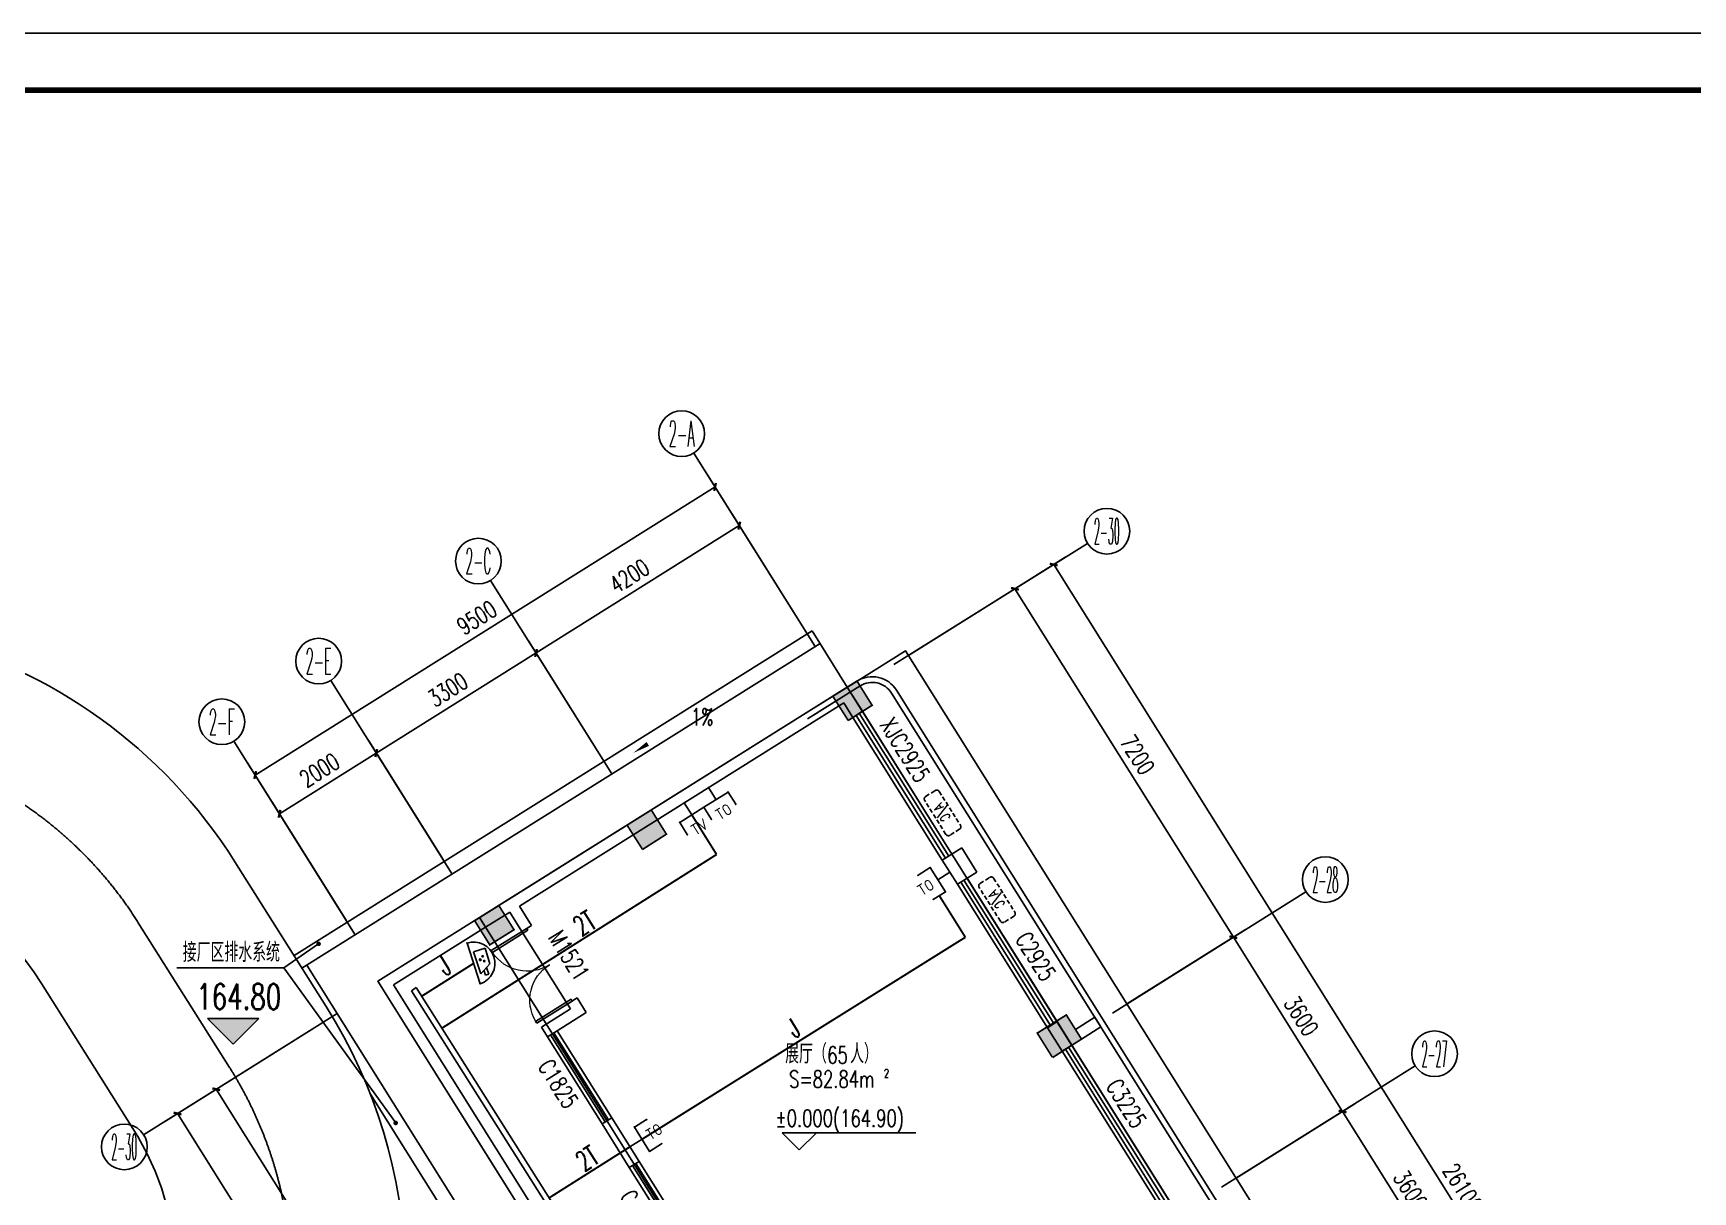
# Model space of a CAD drawing. Extents: x -9422388 to 15610651, y -1992469 to 953794.
# Drawn here: x -2934752 to -2905700, y -341287 to -320998 of the extents above; entities that cross this region are included whole.
import ezdxf
from ezdxf.enums import TextEntityAlignment as Align

# ---------------------------------------------------------------- set-up
doc = ezdxf.new("R2010")
doc.units = 0
doc.header["$LTSCALE"] = 1000
doc.linetypes.add('( Hidden )', pattern=[0.375, 0.25, -0.125])
doc.linetypes.add('DASH', pattern=[0.35, 0.25, -0.1])
for name, color, linetype in [('A-FLOR-HVAC', 4, 'Continuous'), ('AXIS_TEXT', 7, 'Continuous'), ('C-KZ', 2, 'Continuous'), ('C-Z-HATCH', 253, 'Continuous'), ('CABLETRAY_PDS', 5, 'Continuous'), ('EQUIP-安防', 3, 'Continuous'), ('EQUIP-通讯', 3, 'Continuous'), ('PUB_TITLE', 4, 'Continuous'), ('TEL_TEXT', 7, 'Continuous'), ('WINDOW_TEXT', 7, 'Continuous'), ('WIRE-通讯', 4, 'Continuous'), ('道路', 4, 'Continuous')]:
    doc.layers.add(name, color=color, linetype=linetype)
doc.styles.add('_TCH_AXIS', font='COMPLEX', dxfattribs={"bigfont": 'GBCBIG'})
doc.styles.add('_TCH_DIM', font='SIMPLEX', dxfattribs={"bigfont": 'GBCBIG'})
doc.styles.add('_TCH_DIM_T3', font='SIMPLEX', dxfattribs={"width": 0.705882, "bigfont": 'GBCBIG'})
doc.styles.add('_TCH_WINDOW', font='SIMPLEX', dxfattribs={"height": 3.5, "bigfont": 'GBCBIG'})
doc.styles.add('_TEL_ATTDEF', font='GBENOR', dxfattribs={"width": 0.8, "height": 3, "bigfont": 'GBCBIG'})
doc.styles.add('_TEL_DIM', font='SIMPLEX', dxfattribs={"width": 0.8, "height": 3.5, "bigfont": 'HZTXT'})
doc.styles.add('COMPLEX', font='COMPLEX')
doc.dimstyles.new('_TCH_ARCH&&100', dxfattribs={"dimtxt": 297.5, "dimasz": 100, "dimexe": 250, "dimexo": 300, "dimgap": 126.25, "dimtad": 1, "dimdec": 0, "dimzin": 0, "dimdsep": 46, "dimtxsty": '_TCH_DIM_T3', "dimblk": 'ARCHTICK', "dimcen": 0.09, "dimclrt": 7, "dimazin": 2, "dimtfac": 1, "dimtdec": 0, "dimtix": 1, "dimtmove": 2, "dimatfit": 3, "dimfxl": 0, "dimtolj": 1, "dimtzin": 0, "dimarcsym": 0})

# ---------------------------------------------------------------- blocks, each defined once
blk = doc.blocks.new('KTWJ1')
at = {"layer": 'A-FLOR-HVAC', "color": 0, "linetype": '( Hidden )', "ltscale": 0.3}
blk.add_lwpolyline([(152982, -14209, 0.414214), (153032, -14259), (153732, -14259, 0.414214), (153782, -14209), (153782, -14009, 0.414214), (153732, -13959), (153032, -13959, 0.414214), (152982, -14009)], format="xyb", close=True, dxfattribs=at)
at = {"layer": 'A-FLOR-HVAC', "color": 0, "style": '_TCH_WINDOW', "width": 0.705882}
blk.add_text('A/C', height=170, dxfattribs=at).set_placement((153214, -14188))
blk = doc.blocks.new('A$C75680FEE')
at = {"layer": '道路', "color": 0, "linetype": 'Continuous'}
blk.add_line((120.239, 32.047), (118.365, 34.384), dxfattribs=at)
at = {"layer": '道路', "color": 0, "linetype": 'DASH', "ltscale": 5}
blk.add_line((118.679, 30.796), (116.805, 33.132), dxfattribs=at)
at = {"layer": '道路', "color": 0, "linetype": 'Continuous', "flags": 128}
blk.add_lwpolyline([(117.119, 29.544), (115.245, 31.881, 0.397913), (108.439, 32.821), (94.752, 23.046, 0.774175), (96.141, 19.432), (113.787, 21.447, 0.590353), (117.119, 29.544)], format="xyb", dxfattribs=at)
at = {"layer": '道路', "color": 0, "linetype": 'Continuous'}
for centre, start, end in [((111.345, 28.752), 38.74, 125.533), ((113.22, 26.415), 276.5175, 38.74)]:
    blk.add_arc(centre, 9, start, end, dxfattribs=at)
at = {"layer": '道路', "color": 0, "linetype": 'DASH', "ltscale": 5}
for centre, start, end in [((111.345, 28.752), 38.74, 125.533), ((113.22, 26.415), 276.5175, 38.74)]:
    blk.add_arc(centre, 7, start, end, dxfattribs=at)
blk = doc.blocks.new('宿舍楼柱网1')
at = {"layer": 'C-Z-HATCH'}
h = blk.add_hatch(color=0, dxfattribs=at)
h.dxf.hatch_style = 1
h.paths.add_polyline_path([(645860, 167538), (646284, 167803), (646019, 168227), (645595, 167962)])
h = blk.add_hatch(color=0, dxfattribs=at)
h.dxf.hatch_style = 1
edge = h.paths.add_edge_path()
edge.add_line((642259, 165280), (642680, 165549))
edge.add_line((642680, 165549), (642415, 165973))
edge.add_line((642415, 165973), (641991, 165708))
edge.add_line((641991, 165708), (642262, 165283))
h = blk.add_hatch(color=0, dxfattribs=at)
h.dxf.hatch_style = 1
h.paths.add_polyline_path([(642259, 165280), (642683, 165545), (642418, 165969), (641994, 165704)])
h = blk.add_hatch(color=0, dxfattribs=at)
h.dxf.hatch_style = 1
h.paths.add_polyline_path([(639588, 163611), (640012, 163876), (639747, 164300), (639323, 164035)])
h = blk.add_hatch(color=0, dxfattribs=at)
h.dxf.hatch_style = 1
h.paths.add_polyline_path([(649437, 161642), (649946, 161960), (649681, 162384), (649172, 162066)])
at = {"layer": 'C-KZ', "color": 0, "const_width": 30}
for points in [[(645860, 167538), (646281, 167806), (646016, 168231), (645592, 167966), (645863, 167540)], [(642259, 165280), (642680, 165549), (642415, 165973), (641991, 165708), (642262, 165283)], [(639588, 163611), (640012, 163876), (639747, 164300), (639323, 164035), (639588, 163611)], [(649440, 161638), (649946, 161960), (649681, 162384), (649172, 162066), (649437, 161642)]]:
    blk.add_lwpolyline(points, dxfattribs=at)
blk = doc.blocks.new('$TCHSYS$WIN2D')
at = {"color": 0}
for p, q in [((-0.5, 0.5), (0.5, 0.5)), ((-0.5, 0.5), (-0.5, -0.5)), ((0.5, 0.5), (0.5, -0.5)), ((0.5, 0.1667), (-0.5, 0.1667)), ((0.5, -0.1667), (-0.5, -0.1667)), ((-0.5, -0.5), (0.5, -0.5))]:
    blk.add_line(p, q, dxfattribs=at)
blk = doc.blocks.new('_ArchTick')
at = {"color": 0, "linetype": 'ByBlock', "const_width": 0.4}
blk.add_lwpolyline([(-0.5, -0.5), (0.5, 0.5)], dxfattribs=at)
blk = doc.blocks.new('*D2811')
at = {"color": 0, "lineweight": -2, "transparency": 16777216}
for p, q in [((1426317, -166831), (1424591, -164077)), ((1416674, -169334), (1424723, -164289)), ((1418267, -171876), (1416541, -169122))]:
    blk.add_line(p, q, dxfattribs=at)
at = {"layer": 'Defpoints', "color": 0, "transparency": 16777216}
for p in [(1424723, -164289), (1426476, -167085), (1418426, -172130)]:
    blk.add_point(p, dxfattribs=at)
at = {"color": 0, "lineweight": -2, "transparency": 16777216, "xscale": 100, "yscale": 100, "zscale": 100}
for p, rotation in [((1424723, -164289), 32.07829767622253), ((1416674, -169334), 212.0782976762225)]:
    blk.add_blockref('_ArchTick', p, dxfattribs=dict(at, rotation=rotation))
at = {"color": 7, "transparency": 16777216, "insert": (1420553, -166578), "char_height": 297.5, "attachment_point": 5, "rotation": 32.0783, "style": '_TCH_DIM_T3'}
blk.add_mtext('\\A1;9500', dxfattribs=at)
blk = doc.blocks.new('*D2812')
at = {"color": 0, "lineweight": -2, "transparency": 16777216}
for p, q in [((1419962, -170814), (1418661, -168738)), ((1417099, -170012), (1418793, -168950)), ((1418267, -171876), (1416966, -169800))]:
    blk.add_line(p, q, dxfattribs=at)
at = {"layer": 'Defpoints', "color": 0, "transparency": 16777216}
for p in [(1418793, -168950), (1420121, -171068), (1418426, -172130)]:
    blk.add_point(p, dxfattribs=at)
at = {"color": 0, "lineweight": -2, "transparency": 16777216, "xscale": 100, "yscale": 100, "zscale": 100}
for p, rotation in [((1418793, -168950), 32.07829767622228), ((1417099, -170012), 212.0782976762223)]:
    blk.add_blockref('_ArchTick', p, dxfattribs=dict(at, rotation=rotation))
at = {"color": 7, "transparency": 16777216, "insert": (1417800, -169248), "char_height": 297.5, "attachment_point": 5, "rotation": 32.0783, "style": '_TCH_DIM_T3'}
blk.add_mtext('\\A1;2000', dxfattribs=at)
blk = doc.blocks.new('*D2813')
at = {"color": 0, "lineweight": -2, "transparency": 16777216}
for p, q in [((1422758, -169061), (1421457, -166985)), ((1418793, -168950), (1421590, -167197)), ((1419962, -170814), (1418661, -168738))]:
    blk.add_line(p, q, dxfattribs=at)
at = {"layer": 'Defpoints', "color": 0, "transparency": 16777216}
for p in [(1421590, -167197), (1422917, -169315), (1420121, -171068)]:
    blk.add_point(p, dxfattribs=at)
at = {"color": 0, "lineweight": -2, "transparency": 16777216, "xscale": 100, "yscale": 100, "zscale": 100}
for p, rotation in [((1421590, -167197), 32.07829767622404), ((1418793, -168950), 212.078297676224)]:
    blk.add_blockref('_ArchTick', p, dxfattribs=dict(at, rotation=rotation))
at = {"color": 7, "transparency": 16777216, "insert": (1420045, -167840), "char_height": 297.5, "attachment_point": 5, "rotation": 32.0783, "style": '_TCH_DIM_T3'}
blk.add_mtext('\\A1;3300', dxfattribs=at)
blk = doc.blocks.new('*D2814')
at = {"color": 0, "lineweight": -2, "transparency": 16777216}
for p, q in [((1421590, -167197), (1425148, -164967)), ((1426317, -166831), (1425016, -164755)), ((1422758, -169061), (1421457, -166985))]:
    blk.add_line(p, q, dxfattribs=at)
at = {"layer": 'Defpoints', "color": 0, "transparency": 16777216}
for p in [(1425148, -164967), (1426476, -167085), (1422917, -169315)]:
    blk.add_point(p, dxfattribs=at)
at = {"color": 0, "lineweight": -2, "transparency": 16777216, "xscale": 100, "yscale": 100, "zscale": 100}
for p, rotation in [((1425148, -164967), 32.07829767622178), ((1421590, -167197), 212.0782976762218)]:
    blk.add_blockref('_ArchTick', p, dxfattribs=dict(at, rotation=rotation))
at = {"color": 7, "transparency": 16777216, "insert": (1423223, -165849), "char_height": 297.5, "attachment_point": 5, "rotation": 32.0783, "style": '_TCH_DIM_T3'}
blk.add_mtext('\\A1;4200', dxfattribs=at)
blk = doc.blocks.new('*D2824')
at = {"color": 0, "lineweight": -2, "transparency": 16777216}
for p, q in [((1428109, -167242), (1430862, -165516)), ((1430651, -165649), (1444512, -187764)), ((1441970, -189357), (1444724, -187631))]:
    blk.add_line(p, q, dxfattribs=at)
at = {"layer": 'Defpoints', "color": 0, "transparency": 16777216}
for p in [(1427854, -167401), (1444512, -187764), (1441716, -189516)]:
    blk.add_point(p, dxfattribs=at)
at = {"color": 0, "lineweight": -2, "transparency": 16777216, "xscale": 100, "yscale": 100, "zscale": 100}
for p, rotation in [((1430651, -165649), 122.0782976762225), ((1444512, -187764), 302.0782976762225)]:
    blk.add_blockref('_ArchTick', p, dxfattribs=dict(at, rotation=rotation))
at = {"color": 7, "transparency": 16777216, "insert": (1437814, -176560), "char_height": 297.5, "attachment_point": 5, "rotation": 302.0783, "style": '_TCH_DIM_T3'}
blk.add_mtext('\\A1;26100', dxfattribs=at)
blk = doc.blocks.new('*D2828')
at = {"color": 0, "lineweight": -2, "transparency": 16777216}
for p, q in [((1433844, -176393), (1435920, -175092)), ((1435708, -175225), (1437620, -178275)), ((1435756, -179443), (1437832, -178142))]:
    blk.add_line(p, q, dxfattribs=at)
at = {"layer": 'Defpoints', "color": 0, "transparency": 16777216}
for p in [(1433590, -176552), (1437620, -178275), (1435502, -179603)]:
    blk.add_point(p, dxfattribs=at)
at = {"color": 0, "lineweight": -2, "transparency": 16777216, "xscale": 100, "yscale": 100, "zscale": 100}
for p, rotation in [((1435708, -175225), 122.078297676223), ((1437620, -178275), 302.078297676223)]:
    blk.add_blockref('_ArchTick', p, dxfattribs=dict(at, rotation=rotation))
at = {"color": 7, "transparency": 16777216, "insert": (1436897, -176604), "char_height": 297.5, "attachment_point": 5, "rotation": 302.0783, "style": '_TCH_DIM_T3'}
blk.add_mtext('\\A1;3600', dxfattribs=at)
blk = doc.blocks.new('*D2829')
at = {"color": 0, "lineweight": -2, "transparency": 16777216}
for p, q in [((1431932, -173343), (1434008, -172041)), ((1433796, -172174), (1435708, -175225)), ((1433844, -176393), (1435920, -175092))]:
    blk.add_line(p, q, dxfattribs=at)
at = {"layer": 'Defpoints', "color": 0, "transparency": 16777216}
for p in [(1431678, -173502), (1435708, -175225), (1433590, -176552)]:
    blk.add_point(p, dxfattribs=at)
at = {"color": 0, "lineweight": -2, "transparency": 16777216, "xscale": 100, "yscale": 100, "zscale": 100}
for p, rotation in [((1433796, -172174), 122.0782976762232), ((1435708, -175225), 302.0782976762232)]:
    blk.add_blockref('_ArchTick', p, dxfattribs=dict(at, rotation=rotation))
at = {"color": 7, "transparency": 16777216, "insert": (1434985, -173553), "char_height": 297.5, "attachment_point": 5, "rotation": 302.0783, "style": '_TCH_DIM_T3'}
blk.add_mtext('\\A1;3600', dxfattribs=at)
blk = doc.blocks.new('*D2830')
at = {"color": 0, "lineweight": -2, "transparency": 16777216}
for p, q in [((1428109, -167242), (1430185, -165941)), ((1429973, -166073), (1433796, -172174)), ((1431932, -173343), (1434008, -172041))]:
    blk.add_line(p, q, dxfattribs=at)
at = {"layer": 'Defpoints', "color": 0, "transparency": 16777216}
for p in [(1427854, -167401), (1433796, -172174), (1431678, -173502)]:
    blk.add_point(p, dxfattribs=at)
at = {"color": 0, "lineweight": -2, "transparency": 16777216, "xscale": 100, "yscale": 100, "zscale": 100}
for p, rotation in [((1429973, -166073), 122.0782976762224), ((1433796, -172174), 302.0782976762225)]:
    blk.add_blockref('_ArchTick', p, dxfattribs=dict(at, rotation=rotation))
at = {"color": 7, "transparency": 16777216, "insert": (1432118, -168978), "char_height": 297.5, "attachment_point": 5, "rotation": 302.0783, "style": '_TCH_DIM_T3'}
blk.add_mtext('\\A1;7200', dxfattribs=at)
blk = doc.blocks.new('_AXISO')
at = {"color": 0}
blk.add_circle((0, 0), 0.5, dxfattribs=at)
at = {"layer": 'AXIS_TEXT', "color": 0, "style": 'COMPLEX', "width": 1.041667}
blk.add_attdef('A', text='', height=0.56, dxfattribs=at).set_placement((-0.25, -0.28), (0.25, -0.28), align=Align.FIT)
blk = doc.blocks.new('*D2831')
at = {"color": 0, "lineweight": -2, "transparency": 16777216}
for p, q in [((1417856, -173668), (1415102, -175394)), ((1415314, -175261), (1422962, -187463)), ((1425504, -185870), (1422750, -187596))]:
    blk.add_line(p, q, dxfattribs=at)
at = {"layer": 'Defpoints', "color": 0, "transparency": 16777216}
for p in [(1418110, -173509), (1425758, -185710), (1422962, -187463)]:
    blk.add_point(p, dxfattribs=at)
at = {"color": 0, "lineweight": -2, "transparency": 16777216, "xscale": 100, "yscale": 100, "zscale": 100}
for p, rotation in [((1415314, -175261), 122.0782976762229), ((1422962, -187463), 302.0782976762229)]:
    blk.add_blockref('_ArchTick', p, dxfattribs=dict(at, rotation=rotation))
at = {"color": 7, "transparency": 16777216, "insert": (1419371, -181216), "char_height": 297.5, "attachment_point": 5, "rotation": 302.0783, "style": '_TCH_DIM_T3'}
blk.add_mtext('\\A1;14400', dxfattribs=at)
blk = doc.blocks.new('*D2834')
at = {"color": 0, "lineweight": -2, "transparency": 16777216}
for p, q in [((1417856, -173668), (1415780, -174969)), ((1415992, -174836), (1419816, -180937)), ((1421680, -179769), (1419604, -181070))]:
    blk.add_line(p, q, dxfattribs=at)
at = {"layer": 'Defpoints', "color": 0, "transparency": 16777216}
for p in [(1418110, -173509), (1421934, -179609), (1419816, -180937)]:
    blk.add_point(p, dxfattribs=at)
at = {"color": 0, "lineweight": -2, "transparency": 16777216, "xscale": 100, "yscale": 100, "zscale": 100}
for p, rotation in [((1415992, -174836), 122.0782976762235), ((1419816, -180937), 302.0782976762235)]:
    blk.add_blockref('_ArchTick', p, dxfattribs=dict(at, rotation=rotation))
at = {"color": 7, "transparency": 16777216, "insert": (1418137, -177741), "char_height": 297.5, "attachment_point": 5, "rotation": 302.0783, "style": '_TCH_DIM_T3'}
blk.add_mtext('\\A1;7200', dxfattribs=at)
blk = doc.blocks.new('$DorLib2D$00000002')
at = {"color": 0}
for p, q in [((-0.5, 0), (-0.5, 0.4875)), ((-0.475, 0.4875), (-0.5, 0.4875)), ((-0.475, 0), (-0.475, 0.4875)), ((0.475, 0), (0.475, 0.4875)), ((0.475, 0.4875), (0.5, 0.4875)), ((0.5, 0), (0.5, 0.4875)), ((-0.5, 0), (-0.475, 0)), ((0.5, 0), (0.475, 0))]:
    blk.add_line(p, q, dxfattribs=at)
at = {"color": 0, "lineweight": 13}
for centre, start, end in [((-0.4875, 0), 0, 88.53072), ((0.4875, 0), 91.46928, 180)]:
    blk.add_arc(centre, 0.4875, start, end, dxfattribs=at)
blk = doc.blocks.new('$equip$00002353')
for p, q in [((0.75, 0), (-0.75, 0)), ((-0.517, -0.393), (-0.517, -0.273)), ((-0.517, -0.273), (-0.341, -0.273)), ((-0.517, -0.393), (-0.273, -0.393)), ((-0.427, -0.123), (0.383, -0.123)), ((-0.427, -0.123), (-0.187, -0.543)), ((0.383, -0.543), (-0.187, -0.543)), ((0.383, -0.123), (0.383, -0.543))]:
    blk.add_line(p, q)
at = {"const_width": 0.04}
for points in [[(-0.75, 0), (-0.779, 0)], [(0.75, 0), (0.779, 0)]]:
    blk.add_lwpolyline(points, dxfattribs=at)
blk.add_lwpolyline([(0.75, 0, -1), (-0.75, 0), (0.75, 0), (0.75, 0, -1), (-0.75, 0, -1.517539)], format="xyb", dxfattribs=at)
for centre, radius in [((-0.038, -0.38), 0.024), ((0.052, -0.26), 0.03), ((0.142, -0.38), 0.024)]:
    blk.add_circle(centre, radius)
blk.add_arc((0, 0), 0.75, 180, 0)
for p in [(-0.75, 0), (0, 0), (0.75, 0), (0, -0.75)]:
    blk.add_point(p)
for points in [[(-0.059, -0.368), (-0.017, -0.368), (-0.062, -0.38), (-0.014, -0.38)], [(-0.059, -0.392), (-0.017, -0.392), (-0.062, -0.38), (-0.014, -0.38)], [(-0.05, -0.359), (-0.026, -0.359), (-0.059, -0.368), (-0.017, -0.368)], [(-0.05, -0.401), (-0.026, -0.401), (-0.059, -0.392), (-0.017, -0.392)], [(-0.038, -0.356), (-0.038, -0.356), (-0.05, -0.359), (-0.026, -0.359)], [(-0.038, -0.404), (-0.038, -0.404), (-0.05, -0.401), (-0.026, -0.401)], [(0.026, -0.245), (0.078, -0.245), (0.022, -0.26), (0.082, -0.26)], [(0.026, -0.275), (0.078, -0.275), (0.022, -0.26), (0.082, -0.26)], [(0.037, -0.234), (0.067, -0.234), (0.026, -0.245), (0.078, -0.245)], [(0.037, -0.286), (0.067, -0.286), (0.026, -0.275), (0.078, -0.275)], [(0.052, -0.23), (0.052, -0.23), (0.037, -0.234), (0.067, -0.234)], [(0.052, -0.29), (0.052, -0.29), (0.037, -0.286), (0.067, -0.286)], [(0.121, -0.368), (0.163, -0.368), (0.118, -0.38), (0.166, -0.38)], [(0.121, -0.392), (0.163, -0.392), (0.118, -0.38), (0.166, -0.38)], [(0.13, -0.359), (0.154, -0.359), (0.121, -0.368), (0.163, -0.368)], [(0.13, -0.401), (0.154, -0.401), (0.121, -0.392), (0.163, -0.392)], [(0.142, -0.356), (0.142, -0.356), (0.13, -0.359), (0.154, -0.359)], [(0.142, -0.404), (0.142, -0.404), (0.13, -0.401), (0.154, -0.401)]]:
    blk.add_solid(points)
at = {"color": 7, "style": '_TEL_DIM', "flags": 1}
blk.add_attdef('A', text='', height=0.00002, dxfattribs=at).set_placement((0, 0), align=Align.MIDDLE_CENTER)
blk = doc.blocks.new('$equip$00001847')
for p, q in [((-0.5, 0.499), (-0.5, 0.999)), ((0.5, 0.999), (0.5, 0.499)), ((0.5, 0.499), (-0.5, 0.499)), ((0, 0.5), (0, 0))]:
    blk.add_line(p, q)
for p in [(-0.5, 0.999), (0.5, 0.999), (-0.5, 0.499), (0, 0), (0.5, 0.499)]:
    blk.add_point(p)
at = {"color": 7, "style": '_TEL_DIM'}
blk.add_attdef('$TEXT$', text='', height=0.4, dxfattribs=at).set_placement((0, 0.999), align=Align.MIDDLE_CENTER)
at = {"color": 7, "style": '_TEL_DIM', "flags": 1}
blk.add_attdef('A', text='', height=0.00002, dxfattribs=at).set_placement((0, 0), align=Align.MIDDLE_CENTER)
blk = doc.blocks.new('$equip$00001802')
for p, q in [((-0.5, 0.499), (-0.5, 0.999)), ((0.5, 0.999), (0.5, 0.499)), ((0.5, 0.499), (-0.5, 0.499)), ((0, 0.5), (0, 0))]:
    blk.add_line(p, q)
for p in [(-0.5, 0.999), (0.5, 0.999), (-0.5, 0.499), (0, 0), (0.5, 0.499)]:
    blk.add_point(p)
at = {"color": 7, "style": '_TEL_DIM'}
blk.add_attdef('$TEXT$', text='', height=0.4, dxfattribs=at).set_placement((0, 0.999), align=Align.MIDDLE_CENTER)
at = {"color": 7, "style": '_TEL_DIM', "flags": 1}
blk.add_attdef('A', text='', height=0.00002, dxfattribs=at).set_placement((0, 0), align=Align.MIDDLE_CENTER)
blk = doc.blocks.new('76867')
blk.add_hatch(color=8).paths.add_polyline_path([(1416288.2, -174045.1), (1415838.2, -173595.1), (1416738.2, -173595.1)])
at = {"color": 8}
for p, q in [((1426476, -167084.9), (1424351.7, -163695.6)), ((1427854.4, -167401.1), (1431243.7, -165276.8)), ((1422917.3, -169315.4), (1420792.9, -165926.1)), ((1420121.1, -171067.9), (1417996.8, -167678.7)), ((1427038.7, -167794.3), (1421107.4, -171511.9)), ((1427304.2, -168218), (1427038.7, -167794.3)), ((1426975.5, -168070), (1421298.4, -171628.2)), ((1426975.5, -168070), (1427134.8, -168324.2)), ((1427134.8, -168324.2), (1427304.2, -168218)), ((1418426.4, -172130.1), (1416302.1, -168740.8)), ((1429040.4, -170611.4), (1428701.5, -170823.8)), ((1428701.5, -170823.8), (1428967, -171247.5)), ((1429305.9, -171035.1), (1429040.4, -170611.4)), ((1428967, -171247.5), (1429305.9, -171035.1)), ((1431678.2, -173501.8), (1435067.5, -171377.5)), ((1421107.4, -171511.9), (1420599.1, -171830.5)), ((1421510.8, -171967.2), (1421298.4, -171628.2)), ((1420599.1, -171830.5), (1418819.7, -172945.8)), ((1420705.3, -172000), (1420599.1, -171830.5)), ((1421128.9, -171734.5), (1420705.3, -172000)), ((1421128.9, -171734.5), (1421341.4, -172073.4)), ((1421341.4, -172073.4), (1421510.8, -171967.2)), ((1420705.3, -172000), (1419095.4, -173009)), ((1421341.4, -172073.4), (1422138, -173344.4)), ((1417783.6, -172290), (1417173, -172711.8)), ((1417173, -172711.8), (1415300.2, -172711.8)), ((1419133.1, -175426.3), (1417173, -172711.8)), ((1418819.7, -172945.8), (1424767.7, -182435.8)), ((1424937.2, -182329.6), (1419095.4, -173009)), ((1422191.1, -173429.1), (1421682.7, -173747.8)), ((1422307.4, -173238.2), (1422138, -173344.4)), ((1422138, -173344.4), (1422191.1, -173429.1)), ((1422466.8, -173492.4), (1422307.4, -173238.2)), ((1418110.2, -173508.5), (1414720.9, -175632.8)), ((1416288.2, -174045.1), (1415838.2, -173595.1)), ((1415838.2, -173595.1), (1416738.2, -173595.1)), ((1416288.2, -174045.1), (1416738.2, -173595.1)), ((1422466.8, -173492.4), (1421958.4, -173811)), ((1430710, -173651.9), (1430540.6, -173758.1)), ((1430968.7, -174064.5), (1430710, -173651.9)), ((1421682.7, -173747.8), (1421788.9, -173917.2)), ((1421788.9, -173917.2), (1421958.4, -173811)), ((1430540.6, -173758.1), (1430799.2, -174170.8)), ((1430799.2, -174170.8), (1430968.7, -174064.5)), ((1433590, -176552.2), (1436979.3, -174427.9)), ((1422914.3, -175336.2), (1422744.8, -175442.4)), ((1422744.8, -175442.4), (1423222.7, -176204.8)), ((1423392.1, -176098.5), (1422914.3, -175336.2)), ((1426198.4, -175898.8), (1425898.4, -175598.8)), ((1425898.4, -175598.8), (1428239.9, -175598.8)), ((1426198.4, -175898.8), (1426498.4, -175598.8)), ((1423222.7, -176204.8), (1423392.1, -176098.5))]:
    blk.add_line(p, q, dxfattribs=at)
for points in [[(1426422.8, -166811.6), (1417353.7, -172495.3)], [(1426560.9, -167032), (1417492.3, -172715.3)], [(1427038.8, -167794.6), (1426422.8, -166811.6)]]:
    blk.add_lwpolyline(points, dxfattribs=at)
for points, format in [([(1362129.8, -198492.6), (1362129.8, -199692.6), (1437016.2, -199692.6), (1442376.7, -190006.3), (1428055.4, -167156.9), (1427208.2, -167688.1, -0.4142136), (1427897.4, -167846.3), (1441326.9, -189272.8, -0.2728148), (1441368.4, -190795.7), (1437149.6, -198418.9, -0.2728148), (1435837.2, -199192.6), (1362829.8, -199192.6, -0.4142136), (1362129.8, -198492.6)], "xyb"), ([(1426392.5, -168199.4), (1427208.2, -167688.1, -0.4142136), (1427897.4, -167846.3), (1441326.9, -189272.8, -0.2728148), (1441368.4, -190795.7), (1437149.6, -198418.9, -0.2728148), (1435837.2, -199192.6), (1412849.8, -199192.6)], "xyb"), ([(1426445.6, -168284.1), (1427261.3, -167772.9, -0.4142136), (1427812.6, -167899.4), (1441242.2, -189325.9, -0.2728148), (1441280.9, -190747.3), (1437062.1, -198370.5, -0.2728148), (1435837.2, -199092.6), (1412849.8, -199092.6)], "xyb"), ([(1412849.8, -199092.6), (1435837.2, -199092.6, 0.2728148), (1437062.1, -198370.5), (1441280.9, -190747.3, 0.2728148), (1441242.2, -189325.9), (1427812.6, -167899.4, 0.4142136), (1427261.3, -167772.9), (1426341, -168349.7)], "xyb"), ([(1424211.6, -168371.8, 0, 0, 0), (1423291.4, -168948.5, 0, 80, 0), (1423545.6, -168789.2, 0, 0, 0)], "xyseb"), ([(1416049.8, -187892.5), (1426222.2, -187892.5, 0.5895047), (1426645.9, -187127), (1417579, -172661)], "xyb"), ([(1416049.8, -187632.5), (1426222.2, -187632.5, 0.5895047), (1426425.6, -187265.1), (1418689.5, -174922.3)], "xyb")]:
    blk.add_lwpolyline(points, format=format, dxfattribs=at)
for points in [[(1369329.8, -198492.6), (1436308.8, -198492.6), (1440984.3, -190044.2), (1427038.8, -167794.6), (1420599.1, -171830.5), (1430951.3, -188347.3), (1429542.7, -190892.6), (1376629.8, -190892.6), (1376629.8, -188792.6), (1369329.8, -188792.6)], [(1431477.1, -173745.9), (1431370.9, -173576.4), (1431031.9, -173788.9), (1431138.1, -173958.3)]]:
    blk.add_lwpolyline(points, close=True, dxfattribs=at)
blk.add_lwpolyline([(1376629.8, -188792.6), (1426222.2, -188792.5, 0.5895079), (1427408.5, -186649), (1418819.7, -172945.8), (1420599.1, -171830.5), (1430951.3, -188347.3), (1429542.7, -190892.6), (1376629.8, -190892.6)], format="xyb", close=True, dxfattribs=at)
at = {"color": 8, "const_width": 40}
for points in [[(1417800.1, -172278.6, 1), (1417767.2, -172301.4, 1)], [(1419144.9, -175442.5, 1), (1419121.4, -175410.1, 1)]]:
    blk.add_lwpolyline(points, format="xyb", close=True, dxfattribs=at)
at = {"color": 8, "xscale": 1000, "yscale": 1000, "zscale": 1000, "rotation": 353.4824571599657}
blk.add_blockref('A$C75680FEE', (1294816.3, -191580), dxfattribs=at)
at = {"color": 8}
ref = blk.add_blockref('_AXISO', (1424139.3, -163356.6), dxfattribs=dict(at, xscale=800, yscale=800, zscale=800))
ref.add_attrib('A', '2-A', dxfattribs={"layer": 'AXIS_TEXT', "color": 8, "height": 452.55, "style": '_TCH_AXIS', "width": 0.328125}).set_placement((1423913, -163582.9), (1424365.5, -163582.9), align=Align.FIT)
ref = blk.add_blockref('_AXISO', (1431582.6, -165064.4), dxfattribs=dict(at, xscale=800, yscale=800, zscale=800))
ref.add_attrib('A', '2-30', dxfattribs={"layer": 'AXIS_TEXT', "color": 8, "height": 452.55, "style": '_TCH_AXIS', "width": 0.265823}).set_placement((1431356.4, -165290.6), (1431808.9, -165290.6), align=Align.FIT)
ref = blk.add_blockref('_AXISO', (1420580.5, -165587.2), dxfattribs=dict(at, xscale=800, yscale=800, zscale=800))
ref.add_attrib('A', '2-C', dxfattribs={"layer": 'AXIS_TEXT', "color": 8, "height": 452.55, "style": '_TCH_AXIS', "width": 0.344262}).set_placement((1420354.2, -165813.4), (1420806.8, -165813.4), align=Align.FIT)
ref = blk.add_blockref('_AXISO', (1417784.3, -167339.7), dxfattribs=dict(at, xscale=800, yscale=800, zscale=800))
ref.add_attrib('A', '2-E', dxfattribs={"layer": 'AXIS_TEXT', "color": 8, "height": 452.55, "style": '_TCH_AXIS', "width": 0.33871}).set_placement((1417558.1, -167566), (1418010.6, -167566), align=Align.FIT)
blk.add_blockref('宿舍楼柱网1', (781191.9, -335918.9), dxfattribs=at)
ref = blk.add_blockref('_AXISO', (1416089.7, -168401.9), dxfattribs=dict(at, xscale=800, yscale=800, zscale=800))
ref.add_attrib('A', '2-F', dxfattribs={"layer": 'AXIS_TEXT', "color": 8, "height": 452.55, "style": '_TCH_AXIS', "width": 0.33871}).set_placement((1415863.4, -168628.2), (1416316, -168628.2), align=Align.FIT)
ref = blk.add_blockref('$TCHSYS$WIN2D', (1428002.9, -169520.9), dxfattribs=dict(at, xscale=2950, yscale=-200, zscale=200, rotation=302.0782976762252))
ref.add_attrib('A', 'XJC2925', (1427595.7, -168448.9), dxfattribs={"layer": 'WINDOW_TEXT', "color": 8, "height": 297.5, "rotation": 302.0783, "style": '_TCH_WINDOW', "width": 0.705882})
at = {"color": 8, "xscale": -1}
for p, rotation in [((1335293.4, -47526), 122.0782976835921), ((1336246.4, -49046.5), 122.0782976836109)]:
    blk.add_blockref('KTWJ1', p, dxfattribs=dict(at, rotation=rotation))
at = {"color": 8}
ref = blk.add_blockref('_AXISO', (1435406.4, -171165.1), dxfattribs=dict(at, xscale=800, yscale=800, zscale=800))
ref.add_attrib('A', '2-28', dxfattribs={"layer": 'AXIS_TEXT', "color": 8, "height": 452.55, "style": '_TCH_AXIS', "width": 0.2625}).set_placement((1435180.1, -171391.4), (1435632.7, -171391.4), align=Align.FIT)
ref = blk.add_blockref('$TCHSYS$WIN2D', (1429838.5, -172449.7), dxfattribs=dict(at, xscale=2963, yscale=200, zscale=200, rotation=302.0782976762222))
ref.add_attrib('A', 'C2925', (1429969.6, -172205.5), dxfattribs={"layer": 'WINDOW_TEXT', "color": 8, "height": 297.5, "rotation": 302.0783, "style": '_TCH_WINDOW', "width": 0.705882})
ref = blk.add_blockref('$DorLib2D$00000002', (1421824.4, -172655.8), dxfattribs=dict(at, xscale=1500, yscale=-1500, zscale=200, rotation=302.0782976762217))
ref.add_attrib('A', 'M1521', (1421791, -172175.1), dxfattribs={"layer": 'WINDOW_TEXT', "color": 8, "height": 297.5, "rotation": 302.0783, "style": '_TCH_WINDOW', "width": 0.705882})
ref = blk.add_blockref('$TCHSYS$WIN2D', (1422351.6, -174626.7), dxfattribs=dict(at, xscale=1800, yscale=200, zscale=200, rotation=302.0782976762214))
ref.add_attrib('A', 'C1825', (1421613.1, -174434.6), dxfattribs={"layer": 'WINDOW_TEXT', "color": 8, "height": 297.5, "rotation": 302.0783, "style": '_TCH_WINDOW', "width": 0.705882})
ref = blk.add_blockref('_AXISO', (1437318.3, -174215.5), dxfattribs=dict(at, xscale=800, yscale=800, zscale=800))
ref.add_attrib('A', '2-27', dxfattribs={"layer": 'AXIS_TEXT', "color": 8, "height": 452.55, "style": '_TCH_AXIS', "width": 0.2625}).set_placement((1437092, -174441.7), (1437544.5, -174441.7), align=Align.FIT)
ref = blk.add_blockref('$TCHSYS$WIN2D', (1431747, -175494.5), dxfattribs=dict(at, xscale=-3250, yscale=200, zscale=200, rotation=302.0782976762222))
ref.add_attrib('A', 'C3225', (1431556.7, -174779.1), dxfattribs={"layer": 'WINDOW_TEXT', "color": 8, "height": 297.5, "rotation": 302.0783, "style": '_TCH_WINDOW', "width": 0.705882})
ref = blk.add_blockref('_AXISO', (1414382, -175845.2), dxfattribs=dict(at, xscale=800, yscale=800, zscale=800))
ref.add_attrib('A', '2-30', dxfattribs={"layer": 'AXIS_TEXT', "color": 8, "height": 452.55, "style": '_TCH_AXIS', "width": 0.265823}).set_placement((1414155.7, -176071.5), (1414608.2, -176071.5), align=Align.FIT)
ref = blk.add_blockref('$TCHSYS$WIN2D', (1423785.4, -176914.2), dxfattribs=dict(at, xscale=1800, yscale=200, zscale=200, rotation=302.0782976762214))
ref.add_attrib('A', 'C1825', (1423043.7, -176724.1), dxfattribs={"layer": 'WINDOW_TEXT', "color": 8, "height": 297.5, "rotation": 302.0783, "style": '_TCH_WINDOW', "width": 0.705882})
at = {"color": 7, "style": '_TCH_DIM', "width": 0.705882}
blk.add_text('1%', height=297.5, dxfattribs=at).set_placement((1424300.6, -168464.8))
at = {"color": 8, "style": '_TCH_DIM'}
for s, p in [('接厂区排水系统', (1415405.2, -172606.8)), ('展厅（', (1425950.6, -174384.9)), ('人）', (1427087.8, -174384.9))]:
    blk.add_text(s, height=337.59, dxfattribs=at).set_placement(p)
at = {"color": 8, "style": '_TCH_DIM', "width": 0.705882}
for s, height, p in [('164.80', 446.25, (1415643.2, -173437.6)), ('65', 297.5, (1426687.8, -174384.9)), ('S=82.84m', 297.5, (1426019.7, -174808.1)), ('2', 148.8, (1427679.7, -174633.1)), ('%%P0.000(164.90)', 297.5, (1425779.9, -175493.8))]:
    blk.add_text(s, height=height, dxfattribs=at).set_placement(p)
at = {"color": 8}
for p1, p2, distance, picture, middle in [((1418426.4, -172130.1), (1426476, -167084.9), 3300, '*D2811', (1420552.6, -166578.3)), ((1422917.3, -169315.4), (1426476, -167084.9), 2500, '*D2814', (1423222.9, -165848.8)), ((1427854.4, -167401.1), (1441715.5, -189516.2), 3300, '*D2824', (1437814.2, -176560.1)), ((1427854.4, -167401.1), (1431678.2, -173501.8), 2500, '*D2830', (1432117.6, -168977.7)), ((1420121.1, -171067.9), (1422917.3, -169315.4), 2500, '*D2813', (1420045.4, -167840.3)), ((1418426.4, -172130.1), (1420121.1, -171067.9), 2500, '*D2812', (1417800, -169247.7)), ((1431678.2, -173501.8), (1433590, -176552.2), 2500, '*D2829', (1434985.4, -173553.3)), ((1418110.2, -173508.5), (1425757.9, -185710.2), -3300, '*D2831', (1419370.9, -181215.9)), ((1418110.2, -173508.5), (1421934, -179609.2), -2500, '*D2834', (1418136.8, -177740.5)), ((1433590, -176552.2), (1435501.9, -179602.6), 2500, '*D2828', (1436897.3, -176603.6))]:
    dim = blk.add_aligned_dim(p1=p1, p2=p2, distance=distance, dimstyle='_TCH_ARCH&&100', dxfattribs=at)
    dim.commit()
    dim.dimension.update_dxf_attribs({"geometry": picture, "text_midpoint": middle})

msp = doc.modelspace()

# ---------------------------------------------------------------- linework, layer by layer
at = {"layer": 'CABLETRAY_PDS'}
for p, q in [((-2928130.97035, -337764.92916), (-2928046.46002, -337711.46885)), ((-2919152.50459, -351958.13207), (-2928130.97035, -337764.92916)), ((-2928046.46002, -337711.46885), (-2919067.99426, -351904.67176))]:
    msp.add_line(p, q, dxfattribs=at)
at = {"layer": 'PUB_TITLE'}
msp.add_lwpolyline([(-2997074.25692, -380398.05939), (-2891974.25692, -380398.05939), (-2891974.25692, -320998.05939), (-2997074.25692, -320998.05939)], close=True, dxfattribs=at)
at = {"layer": 'PUB_TITLE', "const_width": 100}
msp.add_lwpolyline([(-2994574.25692, -379398.05939), (-2892974.25692, -379398.05939), (-2892974.25692, -321998.05939), (-2994574.25692, -321998.05939)], close=True, dxfattribs=at)
at = {"layer": 'WIRE-通讯', "linetype": 'Continuous', "const_width": 35}
for points in [[(-2923222.41642, -334685.66309), (-2922788.77623, -335379.63246)], [(-2927597.32301, -338421.46685), (-2922788.77623, -335379.63246)], [(-2918889.8258, -336100.46669), (-2918434.32595, -336829.41882)], [(-2924094.4023, -340366.22706), (-2918434.32595, -336829.41882)], [(-2927950.39891, -337861.40957), (-2927042.43425, -337287.11925)], [(-2925718.29262, -341391.84736), (-2924306.20252, -340498.57452)]]:
    msp.add_lwpolyline(points, dxfattribs=at)

# ---------------------------------------------------------------- block references
msp.add_blockref('76867', (-4347538.94386, -164654.3417))
at = {"layer": 'EQUIP-安防', "xscale": 500.0000000000001, "yscale": 500.0000000000001, "zscale": 500.0000000000001, "rotation": 107.8262292603782}
msp.add_blockref('$equip$00002353', (-2927042.43425, -337287.11925), dxfattribs=at)
at = {"layer": 'EQUIP-通讯'}
ref = msp.add_blockref('$equip$00001847', (-2922931.20595, -334208.1573), dxfattribs=dict(at, xscale=500.0000000000001, yscale=500.0000000000001, zscale=500.0000000000001, rotation=212.0000000000027))
ref.add_attrib('$TEXT$', 'TO', dxfattribs={"layer": '0', "color": 7, "height": 200, "rotation": 32, "style": '_TEL_ATTDEF'}).set_placement((-2922666.51101, -334631.75775), align=Align.MIDDLE_CENTER)
ref = msp.add_blockref('$equip$00001802', (-2923354.76389, -334473.86286), dxfattribs=dict(at, xscale=500.0000000000001, yscale=500.0000000000001, zscale=500.0000000000001, rotation=212.0000000000027))
ref.add_attrib('$TEXT$', 'TV', dxfattribs={"layer": '0', "color": 7, "height": 200, "rotation": 32, "style": '_TEL_ATTDEF'}).set_placement((-2923090.06895, -334897.46331), align=Align.MIDDLE_CENTER)
ref = msp.add_blockref('$equip$00001847', (-2918704.71118, -335689.99964), dxfattribs=dict(at, xscale=500.0000000000001, yscale=500.0000000000001, zscale=500.0000000000001, rotation=122.0000000000149))
ref.add_attrib('$TEXT$', 'TO', dxfattribs={"layer": '0', "color": 7, "height": 200, "rotation": 32, "style": '_TEL_ATTDEF'}).set_placement((-2919128.31162, -335954.69458), align=Align.MIDDLE_CENTER)
ref = msp.add_blockref('$equip$00001847', (-2924306.20252, -340498.57452), dxfattribs=dict(at, xscale=500, yscale=500, zscale=500, rotation=302.0000000000149))
ref.add_attrib('$TEXT$', 'TO', dxfattribs={"layer": '0', "color": 7, "height": 200, "rotation": 32, "style": '_TEL_ATTDEF'}).set_placement((-2923882.60208, -340233.87959), align=Align.MIDDLE_CENTER)

# ---------------------------------------------------------------- texts
at = {"layer": 'TEL_TEXT', "style": '_TEL_DIM', "width": 0.64}
for s, p in [('2T', (-2925155.24906, -336822.6943)), ('J', (-2927533.27503, -337514.77474)), ('J', (-2921419.84064, -338608.09004)), ('2T', (-2925108.69616, -340941.39588))]:
    msp.add_text(s, height=350, rotation=32, dxfattribs=at).set_placement(p)

doc.saveas('drawing.dxf')
